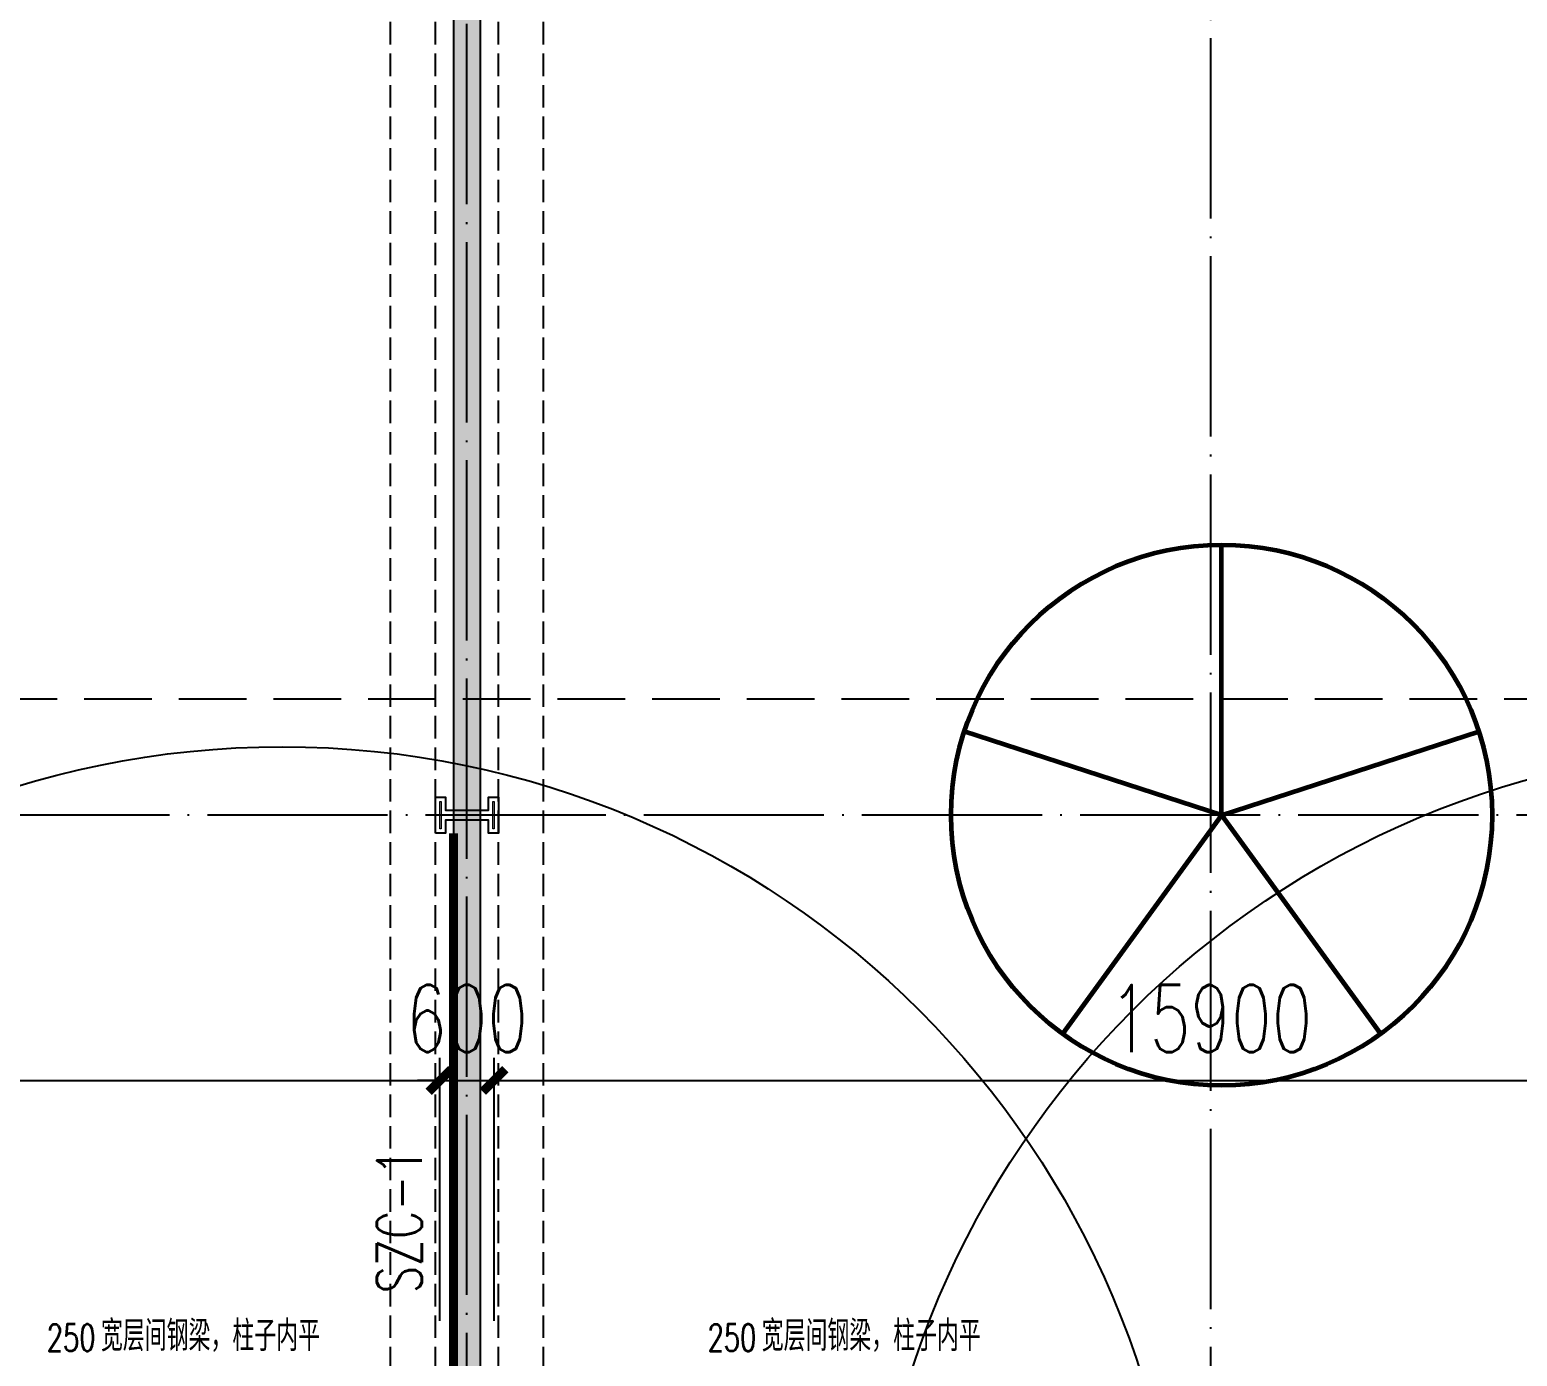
# Model space of a CAD drawing. Extents: x -1313754 to 847533, y 489853 to 941203.
# Drawn here: x -182304 to -165804, y 744817 to 759533 of the extents above; entities that cross this region are included whole.
import ezdxf
from ezdxf.enums import TextEntityAlignment as Align

# ---------------------------------------------------------------- set-up
doc = ezdxf.new("R2010")
doc.units = 0
doc.header["$LTSCALE"] = 1000
doc.header["$MEASUREMENT"] = 0
for name, pattern in [('CENTER', [2, 1.25, -0.25, 0.25, -0.25]), ('DASH', [0.35, 0.25, -0.1]), ('DOTE', [2.42, 2, -0.2, 0.02, -0.2])]:
    doc.linetypes.add(name, pattern=pattern)
doc.layers.get('Defpoints').update_dxf_attribs({"color": 210})
for name, color, linetype in [('A-AXIS-DOTE', 14, 'DOTE'), ('A-AXIS-DP', 126, 'Continuous'), ('A-HATCH-2', 251, 'Continuous'), ('A-LIN-V', 9, 'Continuous'), ('A-WINDOW', 140, 'Continuous'), ('AS-WALL', 40, 'Continuous'), ('DIM_SYMB', 3, 'Continuous'), ('PUB_HATCH', 8, 'Continuous'), ('PUB_TEXT', 7, 'Continuous'), ('SB_ZF消火栓', 10, 'Continuous')]:
    doc.layers.add(name, color=color, linetype=linetype)
doc.layers.add('A-加建区域', color=47, linetype='Continuous', plot=False)
for name, color, linetype, lineweight in [('S-col', 2, 'Continuous', 0), ('THIN', 7, 'Continuous', 0), ('柱间支撑', 6, 'CENTER', 0)]:
    doc.layers.add(name, color=color, linetype=linetype, lineweight=lineweight)
doc.styles.add('_TCH_DIM', font='SIMPLEX', dxfattribs={"bigfont": 'GBCBIG'})
doc.styles.add('_TCH_DIM_T3', font='SIMPLEX', dxfattribs={"width": 0.705882, "bigfont": 'GBCBIG'})
doc.styles.add('TSSD_Rein', font='tj-romans1.shx', dxfattribs={"width": 0.7, "bigfont": 'tj-hztxt.shx'})
doc.dimstyles.new('_TCH_ARCH&&250', dxfattribs={"dimtxt": 743.75, "dimasz": 250, "dimexe": 250, "dimexo": 250, "dimgap": 315.625, "dimtad": 1, "dimdec": 0, "dimzin": 0, "dimdsep": 46, "dimtxsty": '_TCH_DIM_T3', "dimblk": 'ARCHTICK', "dimcen": 0.09, "dimclrt": 7, "dimazin": 2, "dimtfac": 1, "dimtdec": 0, "dimtix": 1, "dimtmove": 2, "dimatfit": 3, "dimfxl": 0, "dimtolj": 1, "dimtzin": 0, "dimarcsym": 0})

# ---------------------------------------------------------------- blocks, each defined once
blk = doc.blocks.new('dote')
at = {"layer": 'A-AXIS-DOTE'}
for p, q in [((43282.2, -69003), (43282.2, 36662.3)), ((51532.2, -69160), (51532.2, 36662.3)), ((76282.2, -54000), (-41310, -54000))]:
    blk.add_line(p, q, dxfattribs=at)
at = {"layer": 'DIM_SYMB', "linetype": 'DASH', "ltscale": 3}
blk.add_lwpolyline([(-42863.6, -52710.9), (162136.4, -52710.9)], dxfattribs=at)
blk = doc.blocks.new('_FZH')
at = {"layer": 'A-HATCH-2'}
blk.add_lwpolyline([(-0.437, -0.25), (-0.437, 0.25), (-0.297, 0.25), (-0.297, 0.067), (0.298, 0.067), (0.298, 0.25), (0.438, 0.25), (0.438, -0.25), (0.298, -0.25), (0.298, -0.068), (-0.297, -0.068), (-0.297, -0.25)], close=True, dxfattribs=at)
at = {"layer": 'S-col'}
blk.add_lwpolyline([(-0.375, -0.188), (-0.375, 0.187), (-0.36, 0.187), (-0.36, 0.005), (0.36, 0.005), (0.36, 0.187), (0.375, 0.187), (0.375, -0.188), (0.36, -0.188), (0.36, -0.005), (-0.36, -0.005), (-0.36, -0.188)], close=True, dxfattribs=at)
blk = doc.blocks.new('w4234324')
at = {"xscale": 800.0000000000005, "yscale": 800.0000000000005, "zscale": 800.0000000000005}
blk.add_blockref('_FZH', (-177454, 750820), dxfattribs=at)
blk = doc.blocks.new('_ArchTick')
at = {"color": 0, "linetype": 'ByBlock', "const_width": 0.4}
blk.add_lwpolyline([(-0.5, -0.5), (0.5, 0.5)], dxfattribs=at)
blk = doc.blocks.new('*D1716')
at = {"layer": 'A-WINDOW', "color": 0, "lineweight": -2}
for p, q in [((-177154, 745210), (-177154, 748127)), ((-161254, 745210), (-161254, 748127)), ((-177154, 747877), (-161254, 747877))]:
    blk.add_line(p, q, dxfattribs=at)
at = {"layer": 'Defpoints', "color": 0}
for p in [(-161254, 747877), (-177154, 744960), (-161254, 744960)]:
    blk.add_point(p, dxfattribs=at)
at = {"layer": 'A-WINDOW', "color": 0, "lineweight": -2, "xscale": 250, "yscale": 250, "zscale": 250, "rotation": 180}
blk.add_blockref('_ArchTick', (-177154, 747877), dxfattribs=at)
at = {"layer": 'A-WINDOW', "color": 0, "lineweight": -2, "xscale": 250, "yscale": 250, "zscale": 250}
blk.add_blockref('_ArchTick', (-161254, 747877), dxfattribs=at)
at = {"layer": 'A-WINDOW', "color": 7, "insert": (-169204, 748564), "char_height": 743.8, "attachment_point": 5, "style": '_TCH_DIM_T3'}
blk.add_mtext('\\A1;15900', dxfattribs=at)
blk = doc.blocks.new('*D1717')
at = {"layer": 'A-WINDOW', "color": 0, "lineweight": -2}
for p, q in [((-177754, 745210), (-177754, 748127)), ((-177154, 745210), (-177154, 748127)), ((-177754, 747877), (-178004, 747877)), ((-177754, 747877), (-177154, 747877)), ((-177154, 747877), (-176904, 747877))]:
    blk.add_line(p, q, dxfattribs=at)
at = {"layer": 'Defpoints', "color": 0}
for p in [(-177154, 747877), (-177754, 744960), (-177154, 744960)]:
    blk.add_point(p, dxfattribs=at)
at = {"layer": 'A-WINDOW', "color": 0, "lineweight": -2, "xscale": 250, "yscale": 250, "zscale": 250}
blk.add_blockref('_ArchTick', (-177754, 747877), dxfattribs=at)
at = {"layer": 'A-WINDOW', "color": 0, "lineweight": -2, "xscale": 250, "yscale": 250, "zscale": 250, "rotation": 180}
blk.add_blockref('_ArchTick', (-177154, 747877), dxfattribs=at)
at = {"layer": 'A-WINDOW', "color": 7, "insert": (-177454, 748564), "char_height": 743.8, "attachment_point": 5, "style": '_TCH_DIM_T3'}
blk.add_mtext('\\A1;600', dxfattribs=at)
blk = doc.blocks.new('*D1718')
at = {"layer": 'A-WINDOW', "color": 0, "lineweight": -2}
for p, q in [((-193654, 745210), (-193654, 748127)), ((-177754, 745210), (-177754, 748127)), ((-193654, 747877), (-177754, 747877))]:
    blk.add_line(p, q, dxfattribs=at)
at = {"layer": 'Defpoints', "color": 0}
for p in [(-177754, 747877), (-193654, 744960), (-177754, 744960)]:
    blk.add_point(p, dxfattribs=at)
at = {"layer": 'A-WINDOW', "color": 0, "lineweight": -2, "xscale": 250, "yscale": 250, "zscale": 250, "rotation": 180}
blk.add_blockref('_ArchTick', (-193654, 747877), dxfattribs=at)
at = {"layer": 'A-WINDOW', "color": 0, "lineweight": -2, "xscale": 250, "yscale": 250, "zscale": 250}
blk.add_blockref('_ArchTick', (-177754, 747877), dxfattribs=at)
at = {"layer": 'A-WINDOW', "color": 7, "insert": (-185704, 748564), "char_height": 743.8, "attachment_point": 5, "style": '_TCH_DIM_T3'}
blk.add_mtext('\\A1;15900', dxfattribs=at)
blk = doc.blocks.new('w4324324')
at = {"layer": 'A-HATCH-2', "lineweight": 60}
for q in [(-1694760, 686605), (-1697614, 684532), (-1691907, 684532), (-1696524, 681178), (-1692997, 681178)]:
    blk.add_line((-1694760, 683605), q, dxfattribs=at)
blk.add_circle((-1694760, 683605), 3000, dxfattribs=at)
blk = doc.blocks.new('w423432')
at = {"layer": 'A-LIN-V'}
blk.add_blockref('w4324324', (120, -72000), dxfattribs=at)
blk = doc.blocks.new('23124232432')
at = {"layer": '柱间支撑', "const_width": 100}
blk.add_lwpolyline([(-177604, 750620), (-177604, 742020)], dxfattribs=at)
at = {"layer": 'THIN', "style": 'TSSD_Rein', "width": 0.7}
blk.add_text('SZC-1', height=500, rotation=90, dxfattribs=at).set_placement((-177804, 746320), align=Align.BOTTOM_CENTER)
blk = doc.blocks.new('423432433333')
at = {"layer": 'PUB_HATCH'}
h = blk.add_hatch(dxfattribs=at)
h.set_pattern_fill('石膏板', color=256, scale=30, style=0)
h.set_pattern_definition([(45, (25.49, 21.51), (-75.000002, 75.000002), [24, -82.06602]), (135, (192.46, 21.51), (-75.000002, -75.000002), [24, -82.06602])])
h.paths.add_polyline_path([(-174910, 779832), (-174910, 743870), (-174610, 743870), (-174610, 779832)])
at = {"layer": 'AS-WALL'}
for p, q in [((-174910, 779832), (-174910, 743870)), ((-174610, 743870), (-174610, 779832))]:
    blk.add_line(p, q, dxfattribs=at)
blk = doc.blocks.new('A$C5D961328')
at = {"layer": 'A-LIN-V', "ltscale": 500}
blk.add_circle((350, 40), 10001, dxfattribs=at)
blk = doc.blocks.new('234243242332')
at = {"layer": 'SB_ZF消火栓'}
for p in [(-179854, 741538), (-163354, 741538)]:
    blk.add_blockref('A$C5D961328', p, dxfattribs=at)
blk = doc.blocks.new('3243243')
at = {"layer": 'A-HATCH-2', "linetype": 'DASH'}
for p, q in [((-178304.2, 741520), (-178304.2, 832220)), ((-177804.2, 741520), (-177804.2, 832220)), ((-177104.2, 741520), (-177104.2, 832220)), ((-176604.2, 741520), (-176604.2, 832220))]:
    blk.add_line(p, q, dxfattribs=at)
at = {"layer": 'PUB_TEXT', "style": '_TCH_DIM', "width": 0.705882}
for p in [(-182115, 744875), (-174785.2, 744875)]:
    blk.add_text('250', height=297.5, dxfattribs=at).set_placement(p)
at = {"layer": 'PUB_TEXT', "style": '_TCH_DIM'}
for p in [(-181515, 744875), (-174185.2, 744875)]:
    blk.add_text('宽层间钢梁，柱子内平', height=337.59, dxfattribs=at).set_placement(p)
at = {"layer": 'A-WINDOW'}
for p1, p2, picture, middle in [((-193654.2, 744960), (-177754.2, 744960), '*D1718', (-185704.2, 748564.2)), ((-177754.2, 744960), (-177154.2, 744960), '*D1717', (-177454.2, 748564.2)), ((-177154.2, 744960), (-161254.2, 744960), '*D1716', (-169204.2, 748564.2))]:
    dim = blk.add_aligned_dim(p1=p1, p2=p2, distance=2916.7, dimstyle='_TCH_ARCH&&250', dxfattribs=at)
    dim.commit()
    dim.dimension.update_dxf_attribs({"geometry": picture, "text_midpoint": middle})

msp = doc.modelspace()

# ---------------------------------------------------------------- block references
at = {"layer": 'A-AXIS-DP'}
msp.add_blockref('3243243', (0, 0), dxfattribs=at)
at = {"layer": 'A-LIN-V'}
msp.add_blockref('w423432', (1525556.2, 139215), dxfattribs=at)
at = {"layer": 'A-WINDOW'}
msp.add_blockref('w4234324', (0, 0), dxfattribs=at)
at = {"layer": 'A-加建区域'}
msp.add_blockref('423432433333', (-2694.2, -50), dxfattribs=at)
at = {"layer": 'AS-WALL'}
msp.add_blockref('dote', (-220736.4, 804820), dxfattribs=at)
at = {"layer": 'SB_ZF消火栓', "linetype": 'Continuous'}
msp.add_blockref('234243242332', (0, 0), dxfattribs=at)
at = {"layer": '柱间支撑'}
msp.add_blockref('23124232432', (0, 0), dxfattribs=at)

doc.saveas('drawing.dxf')
